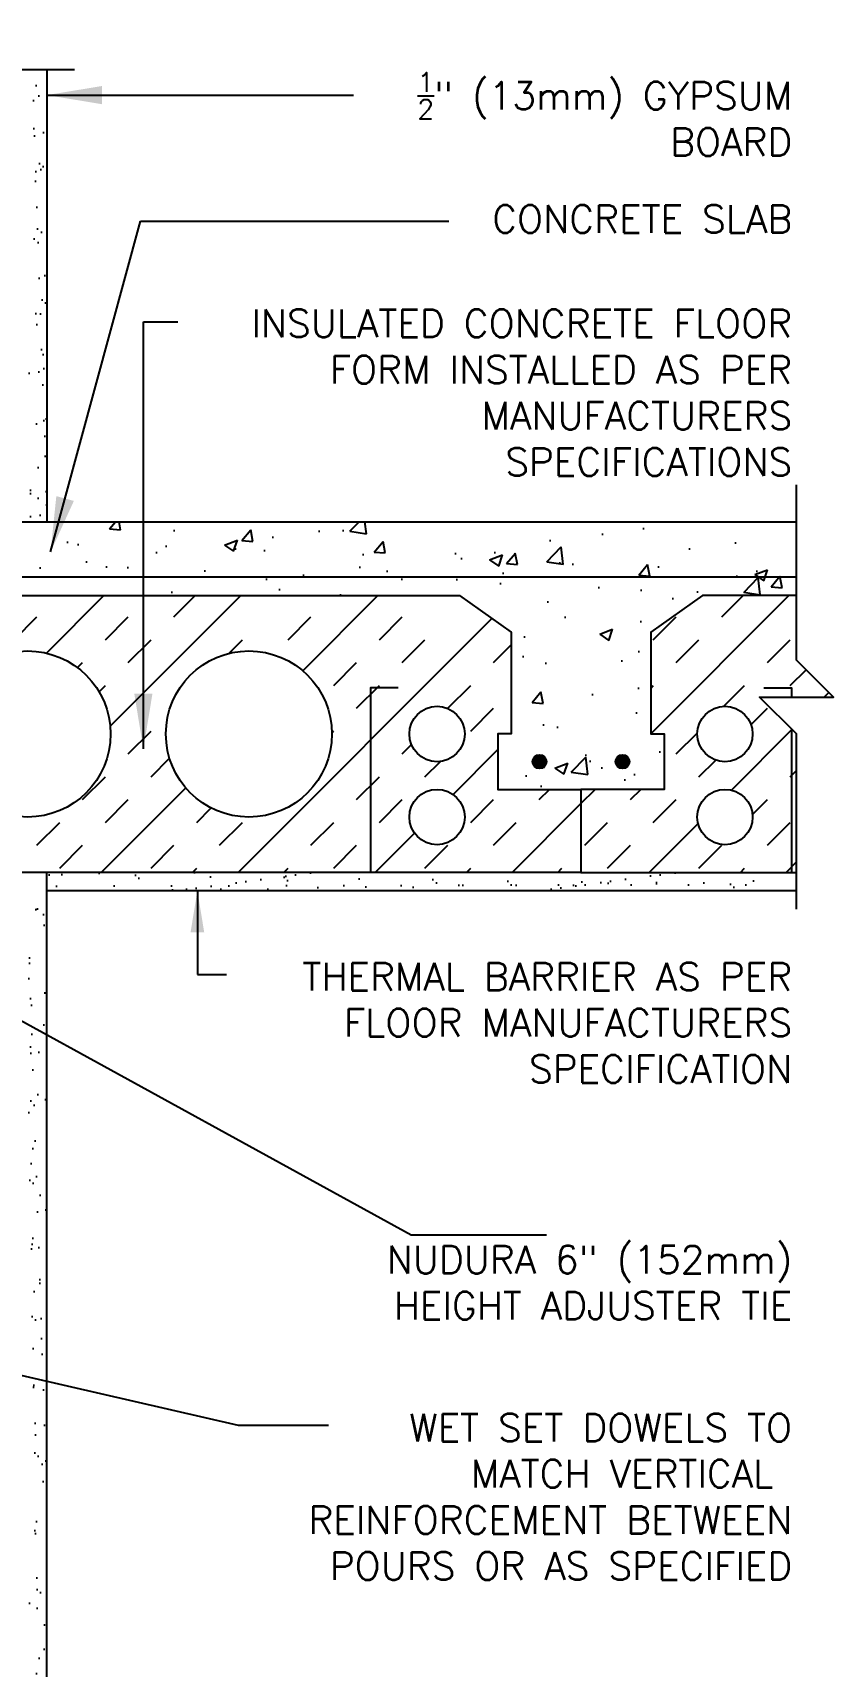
# Model space of a CAD drawing. Header units: inches. Extents: x 167.3 to 224.6, y 19.8 to 88.
# Drawn here: x 202.93 to 224.63, y 43.76 to 88.02 of the extents above; entities that cross this region are included whole.
import ezdxf

# ---------------------------------------------------------------- set-up
doc = ezdxf.new("R2010")
doc.units = ezdxf.units.IN
doc.header["$LTSCALE"] = 0.5
doc.header["$MEASUREMENT"] = 0
for name, color, linetype in [('HATCH', 12, 'Continuous'), ('line25', 2, 'Continuous'), ('LINE3', 3, 'Continuous'), ('LINE9', 9, 'Continuous'), ('TEXT', 4, 'Continuous')]:
    doc.layers.add(name, color=color, linetype=linetype)
doc.styles.add('DIM', font='romans.shx', dxfattribs={"width": 0.7})
doc.styles.add('ROMANS', font='romans.shx', dxfattribs={"height": 0.75})
doc.styles.get("Standard").update_dxf_attribs({"font": 'romans.shx', "height": 0.75})
doc.linetypes.add('STEEL', pattern='A,0.5,-0.2,["X",Standard,S=0.1,R=0,X=-0.1,Y=-0.05],-0.1', length=0.8)
doc.dimstyles.new('ext_12', dxfattribs={"dimscale": 12, "dimtxt": 0.09375, "dimasz": 0.09375, "dimexe": 0.09375, "dimexo": 0.0625, "dimgap": 0.0625, "dimtad": 1, "dimdec": 1, "dimzin": 3, "dimdsep": 46, "dimlunit": 4, "dimtxsty": 'DIM', "dimcen": 0.09, "dimdle": 0.09375, "dimclrt": 4, "dimadec": 0, "dimazin": 0, "dimtfac": 1, "dimtdec": 1, "dimtmove": 2, "dimatfit": 3, "dimfxl": 1, "dimfrac": 2, "dimtolj": 1, "dimtzin": 0, "dimarcsym": 0})
doc.dimstyles.new('ext_8', dxfattribs={"dimscale": 8, "dimtxt": 0.09375, "dimasz": 0.09375, "dimexe": 0.09375, "dimexo": 0.0625, "dimgap": 0.0625, "dimtad": 1, "dimdec": 1, "dimzin": 3, "dimdsep": 46, "dimlunit": 4, "dimtxsty": 'DIM', "dimcen": 0.09, "dimdle": 0.09375, "dimclrt": 4, "dimadec": 0, "dimazin": 0, "dimtfac": 1, "dimtdec": 1, "dimtmove": 2, "dimatfit": 3, "dimfxl": 1, "dimfrac": 2, "dimtolj": 1, "dimtzin": 0, "dimarcsym": 0})

msp = doc.modelspace()

# ---------------------------------------------------------------- hatches: boundary and pattern name
at = {"layer": 'HATCH'}
h = msp.add_hatch(dxfattribs=at)
h.set_pattern_fill('AR-CONC', color=256, scale=0.5)
h.paths.add_polyline_path([(200.186, 87.016), (195.936, 87.016), (194.936, 88.016), (194.936, 86.016), (194.186, 86.766), (194.186, 84.235, 0.082415), (194.329, 84.156, -0.317837), (194.496, 83.92), (194.496, 83.853, -0.414214), (194.434, 83.79), (194.386, 83.79), (194.386, 83.72), (194.491, 83.72, -0.188973), (194.647, 83.625, 0.196323), (195.096, 83.279), (196.418, 82.989, 0.057795), (197.186, 82.9, 0.057795), (197.954, 82.989), (199.276, 83.279, 0.196323), (199.725, 83.625, -0.188973), (199.881, 83.72), (199.986, 83.72), (199.986, 83.79), (199.939, 83.79, -0.414214), (199.876, 83.853), (199.876, 83.92, -0.317837), (200.043, 84.156, 0.082415), (200.186, 84.235)])
h.paths.add_polyline_path([(200.186, 80.106, 0.064398), (200.076, 80.171), (199.986, 80.171), (199.986, 80.213, -0.249069), (199.876, 80.42), (199.876, 80.488, -0.414214), (199.939, 80.55), (199.986, 80.55), (199.986, 80.62), (199.881, 80.62, 0.10046), (199.487, 80.563, -0.601435), (199.368, 80.668, 2.182095), (198.958, 80.455, -1), (198.794, 80.047, -0.24438), (198.346, 80.567, 0.053157), (198.18, 81.181, 1.553132), (197.822, 80.757, -0.735593), (197.835, 80.299, -0.082755), (197.186, 80.191, -0.082755), (196.538, 80.299, -0.735593), (196.55, 80.757, 1.553132), (196.192, 81.181, 0.053157), (196.026, 80.567, -0.24438), (195.578, 80.047, -1), (195.414, 80.455, 2.182095), (195.004, 80.668, -0.601435), (194.885, 80.563, 0.10046), (194.491, 80.62), (194.386, 80.62), (194.386, 80.55), (194.434, 80.55, -0.414214), (194.496, 80.488), (194.496, 80.42, -0.249069), (194.386, 80.213), (194.386, 80.171), (194.296, 80.171, 0.064398), (194.186, 80.106), (194.186, 78.016), (194.186, 77.702), (194.266, 77.782), (194.356, 77.782), (194.386, 77.752), (194.536, 77.752, -0.414214), (194.586, 77.702), (194.686, 77.702), (194.686, 77.142, 0.390098), (194.961, 76.843), (197.17, 76.659, 0.04154), (197.203, 76.659), (199.411, 76.843, 0.390098), (199.686, 77.142), (199.686, 77.702), (199.786, 77.702, -0.414214), (199.836, 77.752), (199.986, 77.752), (200.016, 77.782), (200.106, 77.782), (200.186, 77.702), (200.186, 78.016)])
h.paths.add_polyline_path([(199.411, 75.722), (197.203, 75.906, 0.04154), (197.17, 75.906), (194.961, 75.722, 0.390098), (194.686, 75.423), (194.686, 74.888, -0.147187), (194.928, 74.698, -0.520567), (195.754, 74.698, -0.520567), (196.191, 74.698, -0.520567), (196.58, 74.722, -0.520567), (197.285, 74.722, -0.520567), (197.917, 74.722, -0.520567), (198.476, 74.722, -0.520567), (198.792, 74.722, -0.520567), (199.302, 74.722, -0.312993), (199.683, 74.862), (199.686, 74.862), (199.686, 75.423, 0.390098)])
h.paths.add_polyline_path([(223.629, 74.766), (200.186, 74.766, 0.358767), (199.885, 74.722, 0.520567), (199.302, 74.722, 0.520567), (198.792, 74.722, 0.520567), (198.476, 74.722, 0.520567), (197.917, 74.722, 0.520567), (197.285, 74.722, 0.520567), (196.58, 74.722, 0.520567), (196.191, 74.698, 0.520567), (195.754, 74.698, 0.520567), (194.928, 74.698, 0.412831), (194.186, 74.83), (194.186, 74.371), (194.551, 74.371), (194.551, 73.171), (194.186, 73.171), (194.186, 72.421), (194.551, 72.421), (194.551, 71.221), (194.186, 71.221), (194.186, 70.471), (194.551, 70.471), (194.551, 69.391), (194.186, 69.391), (194.186, 68.641), (194.551, 68.641), (194.551, 67.561), (194.186, 67.561), (194.186, 66.811), (194.551, 66.811), (194.551, 65.611), (194.186, 65.611), (194.186, 65.33, -0.412831), (194.928, 65.198, -0.520567), (195.754, 65.198, -0.520567), (196.191, 65.198, -0.520567), (196.58, 65.222, -0.520567), (197.285, 65.222, -0.520567), (197.917, 65.222, -0.520567), (198.476, 65.222, -0.520567), (198.792, 65.222, -0.520567), (199.302, 65.222, -0.520567), (199.885, 65.222, -0.358767), (200.186, 65.266), (200.186, 70.766), (202.186, 72.766), (214.495, 72.766), (215.899, 71.776), (215.899, 69.016), (215.539, 69.016), (215.539, 67.516), (217.789, 67.516), (220.039, 67.516), (220.039, 69.016), (219.672, 69.016), (219.679, 69.024), (219.679, 71.776), (221.083, 72.766), (223.629, 72.766)])
h.paths.add_polyline_path([(199.686, 64.993), (199.786, 64.993, -0.414214), (199.836, 65.043), (199.986, 65.043), (200.016, 65.073), (200.106, 65.073), (200.186, 64.993), (200.186, 65.266, 0.358767), (199.885, 65.222, 0.520567), (199.302, 65.222, 0.520567), (198.792, 65.222, 0.520567), (198.476, 65.222, 0.520567), (197.917, 65.222, 0.520567), (197.285, 65.222, 0.520567), (196.58, 65.222, 0.520567), (196.191, 65.198, 0.520567), (195.754, 65.198, 0.520567), (194.928, 65.198, 0.412831), (194.186, 65.33), (194.186, 64.993), (194.266, 65.073), (194.356, 65.073), (194.386, 65.043), (194.536, 65.043, -0.414214), (194.586, 64.993), (194.686, 64.993), (194.686, 64.433, 0.390098), (194.961, 64.134), (197.17, 63.95, 0.04154), (197.203, 63.95), (199.411, 64.134, 0.390098), (199.686, 64.433)])
h.paths.add_polyline_path([(200.186, 61.711), (199.821, 61.711), (199.821, 62.106, -0.327813), (199.786, 62.153), (199.686, 62.153), (199.686, 62.714, 0.390098), (199.411, 63.013), (197.203, 63.197, 0.04154), (197.17, 63.197), (194.961, 63.013, 0.390098), (194.686, 62.714), (194.686, 62.153), (194.586, 62.153, -0.327813), (194.551, 62.106), (194.551, 61.711), (194.186, 61.711), (194.186, 60.016), (194.186, 57.927, 0.064398), (194.296, 57.862), (194.386, 57.862), (194.386, 57.82, -0.249069), (194.496, 57.613), (194.496, 57.545, -0.414214), (194.434, 57.483), (194.386, 57.483), (194.386, 57.413), (194.491, 57.413, 0.10046), (194.885, 57.47, -0.601435), (195.004, 57.365, 2.182095), (195.414, 57.578, -1), (195.578, 57.986, -0.24438), (196.026, 57.466, 0.053157), (196.192, 56.852, 0.223253), (196.392, 56.687), (196.412, 56.682, 0.955472), (196.55, 57.276, -0.735593), (196.538, 57.734, -0.082755), (197.186, 57.842, -0.082755), (197.835, 57.734, -0.735593), (197.822, 57.276, 0.955472), (197.96, 56.682), (197.98, 56.687, 0.223253), (198.18, 56.852, 0.053157), (198.346, 57.466, -0.24438), (198.794, 57.986, -1), (198.958, 57.578, 2.182095), (199.368, 57.365, -0.601435), (199.487, 57.47, 0.10046), (199.881, 57.413), (199.986, 57.413), (199.986, 57.483), (199.939, 57.483, -0.414214), (199.876, 57.545), (199.876, 57.613, -0.249069), (199.986, 57.82), (199.986, 57.862), (200.076, 57.862, 0.064398), (200.186, 57.927), (200.186, 60.016)])
h.paths.add_polyline_path([(194.186, 60.016), (193.499, 60.016), (193.499, 59.516), (191.999, 59.516), (191.999, 60.016), (191.561, 60.016), (189.561, 60.016), (189.561, 58.516, -1), (189.061, 58.516), (189.061, 60.016), (187.761, 60.016), (187.761, 58.266, 0.079579), (188.761, 55.016), (193.936, 45.641), (193.936, 45.266), (194.186, 45.266)])
h.paths.add_polyline_path([(200.186, 53.798, 0.082415), (200.043, 53.877, -0.317837), (199.876, 54.113), (199.876, 54.18, -0.414214), (199.939, 54.243), (199.986, 54.243), (199.986, 54.313), (199.881, 54.313, -0.188973), (199.725, 54.408, 0.196323), (199.276, 54.754), (197.954, 55.044, 0.057795), (197.186, 55.133, 0.057795), (196.418, 55.044), (195.096, 54.754, 0.196323), (194.647, 54.408, -0.188973), (194.491, 54.313), (194.386, 54.313), (194.386, 54.243), (194.434, 54.243, -0.414214), (194.496, 54.18), (194.496, 54.113, -0.317837), (194.329, 53.877, 0.082415), (194.186, 53.798), (194.186, 48.235, 0.082415), (194.329, 48.156, -0.317837), (194.496, 47.92), (194.496, 47.853, -0.414214), (194.434, 47.79), (194.386, 47.79), (194.386, 47.72), (194.491, 47.72, -0.188973), (194.647, 47.625, 0.196323), (195.096, 47.279), (196.418, 46.989, 0.057795), (197.186, 46.9, 0.057795), (197.954, 46.989), (199.276, 47.279, 0.196323), (199.725, 47.625, -0.188973), (199.881, 47.72), (199.986, 47.72), (199.986, 47.79), (199.939, 47.79, -0.414214), (199.876, 47.853), (199.876, 47.92, -0.317837), (200.043, 48.156, 0.082415), (200.186, 48.235)])
h.paths.add_polyline_path([(200.186, 44.106, 0.064398), (200.076, 44.171), (199.986, 44.171), (199.986, 44.213, -0.249069), (199.876, 44.42), (199.876, 44.488, -0.414214), (199.939, 44.55), (199.986, 44.55), (199.986, 44.62), (199.881, 44.62, 0.10046), (199.487, 44.563, -0.601435), (199.368, 44.668, 2.182095), (198.958, 44.455, -1), (198.794, 44.047, -0.24438), (198.346, 44.567, 0.053157), (198.18, 45.181, 1.553132), (197.822, 44.757, -0.735593), (197.835, 44.299, -0.082755), (197.186, 44.191, -0.082755), (196.538, 44.299, -0.735593), (196.55, 44.757, 1.553132), (196.192, 45.181, 0.053157), (196.026, 44.567, -0.24438), (195.578, 44.047, -1), (195.414, 44.455, 2.182095), (195.004, 44.668, -0.601435), (194.885, 44.563, 0.10046), (194.491, 44.62), (194.386, 44.62), (194.386, 44.55), (194.434, 44.55, -0.414214), (194.496, 44.488), (194.496, 44.42, -0.249069), (194.386, 44.213), (194.386, 44.171), (194.296, 44.171, 0.064398), (194.186, 44.106), (194.186, 42.016), (196.186, 42.015), (197.186, 41.015), (197.186, 42.015), (197.186, 43.015), (198.185, 42.016), (200.186, 42.018)])
h = msp.add_hatch(dxfattribs=at)
h.set_pattern_fill('AR-SAND', color=256, scale=0.5, style=0)
h.set_pattern_definition([(37.5, (5.0534, -67.6433), (-0.0314967, 0.963412), [0, -0.76, 0, -0.85, 0, -0.8125]), (7.5, (5.0534, -67.6433), (0.8848884, 1.411073), [0, -0.41, 0, -0.685, 0, -0.2625]), (327.5, (4.4384, -67.6433), (1.557071, 0.0028295), [0, -0.25, 0, -0.9, 0, -1.175]), (317.5, (4.4384, -67.6433), (1.503063, 0.438838), [0, -0.125, 0, -0.59, 0, -0.675])])
h.paths.add_polyline_path([(203.311, 87.016), (202.811, 87.016), (202.811, 78.016), (202.811, 74.766), (203.311, 74.766)])
h = msp.add_hatch(dxfattribs=at)
h.set_pattern_fill('AR-SAND', color=256, scale=0.5, style=0)
h.paths.add_polyline_path([(203.311, 65.266), (202.811, 65.266), (202.811, 60.016), (202.811, 42.021), (203.311, 42.021)])
h = msp.add_hatch(dxfattribs=at)
h.set_pattern_fill('AR-SAND', color=256, scale=0.5, style=0)
h.paths.add_polyline_path([(203.311, 65.266), (203.311, 64.766), (223.629, 64.766), (223.629, 65.266), (217.789, 65.266)])
at = {"layer": 'LINE3'}
for points in [[(216.852, 68.266, 1), (216.477, 68.266, 1)], [(219.102, 68.266, 1), (218.727, 68.266, 1)]]:
    msp.add_hatch(color=256, dxfattribs=at).paths.add_polyline_path(points)

# ---------------------------------------------------------------- linework, layer by layer
at = {"layer": 'HATCH'}
for p, q in [((203.301, 71.208), (204.86, 72.766)), ((205.03, 69.224), (208.572, 72.766)), ((206.756, 72.187), (207.335, 72.766)), ((210.248, 70.73), (212.285, 72.766)), ((219.679, 69.024), (223.422, 72.766)), ((221.605, 72.187), (222.184, 72.766)), ((202.425, 71.568), (203.043, 72.187)), ((204.899, 71.568), (205.518, 72.187)), ((208.497, 65.266), (215.376, 72.145)), ((209.849, 71.568), (210.468, 72.187)), ((212.324, 71.568), (212.943, 72.187)), ((219.749, 71.568), (220.367, 72.187)), ((205.518, 70.95), (206.137, 71.568)), ((208.242, 71.199), (208.612, 71.568)), ((212.943, 70.95), (213.561, 71.568)), ((215.418, 70.95), (215.899, 71.431)), ((220.367, 70.95), (220.986, 71.568)), ((222.842, 70.95), (223.461, 71.568)), ((204.144, 70.813), (204.281, 70.95)), ((211.087, 70.331), (211.705, 70.95)), ((223.461, 70.331), (223.888, 70.757)), ((204.728, 70.159), (204.899, 70.331)), ((211.705, 69.712), (212.324, 70.331)), ((214.18, 69.712), (214.799, 70.331)), ((219.679, 70.262), (219.749, 70.331)), ((221.658, 69.766), (222.224, 70.331)), ((224.384, 70.016), (224.506, 70.139)), ((214.799, 69.093), (215.418, 69.712)), ((222.399, 69.269), (222.842, 69.712)), ((205.518, 68.475), (206.137, 69.093)), ((211.039, 69.046), (211.087, 69.093)), ((220.367, 68.475), (220.943, 69.05)), ((221.864, 67.497), (223.506, 69.139)), ((212.943, 68.475), (213.195, 68.727)), ((206.137, 67.856), (206.638, 68.357)), ((213.561, 67.856), (213.978, 68.272)), ((214.321, 67.378), (215.539, 68.597)), ((216.532, 68.406), (216.532, 68.406)), ((220.986, 67.856), (221.44, 68.31)), ((204.281, 67.237), (204.899, 67.856)), ((211.705, 67.237), (212.324, 67.856)), ((223.461, 67.856), (223.629, 68.024)), ((204.785, 65.266), (207.076, 67.558)), ((216.655, 67.237), (216.934, 67.516)), ((217.789, 67.134), (218.172, 67.516)), ((219.13, 67.237), (219.409, 67.516)), ((204.899, 66.619), (205.518, 67.237)), ((207.374, 66.619), (207.768, 67.012)), ((212.324, 66.619), (212.943, 67.237)), ((214.799, 66.619), (215.418, 67.237)), ((215.922, 65.266), (217.789, 67.134)), ((219.749, 66.619), (220.367, 67.237)), ((222.439, 66.834), (222.842, 67.237)), ((203.043, 66), (203.662, 66.619)), ((207.993, 66), (208.612, 66.619)), ((210.468, 66), (211.087, 66.619)), ((215.418, 66), (216.036, 66.619)), ((217.893, 66), (218.511, 66.619)), ((219.634, 65.266), (220.962, 66.595)), ((222.842, 66), (223.461, 66.619)), ((203.662, 65.381), (204.281, 66)), ((206.137, 65.381), (206.756, 66)), ((211.087, 65.381), (211.705, 66)), ((212.209, 65.266), (213.275, 66.332)), ((213.561, 65.381), (214.18, 66)), ((218.511, 65.381), (219.13, 66)), ((220.986, 65.381), (221.605, 66)), ((223.346, 65.266), (223.629, 65.549)), ((207.26, 65.266), (207.374, 65.381)), ((209.735, 65.266), (209.849, 65.381)), ((214.684, 65.266), (214.799, 65.381)), ((217.159, 65.266), (217.274, 65.381)), ((222.109, 65.266), (222.224, 65.381))]:
    msp.add_line(p, q, dxfattribs=at)
at = {"layer": 'line25'}
msp.add_line((200.186, 74.766), (223.629, 74.766), dxfattribs=at)
for points in [[(200.186, 60.016), (200.186, 70.766), (202.186, 72.766), (214.495, 72.766), (215.899, 71.776), (215.899, 69.016), (215.539, 69.016), (215.539, 67.516), (217.789, 67.516), (217.789, 65.266), (200.186, 65.266)], [(223.629, 72.766), (221.083, 72.766), (219.679, 71.776), (219.679, 69.016), (220.039, 69.016), (220.039, 67.516), (217.789, 67.516), (217.789, 65.266), (223.629, 65.266)]]:
    msp.add_lwpolyline(points, dxfattribs=at)
at = {"layer": 'LINE3', "linetype": 'STEEL'}
msp.add_line((223.629, 73.266), (202.186, 73.266), dxfattribs=at)
at = {"layer": 'LINE3'}
for centre in [(216.664, 68.266), (218.914, 68.266)]:
    msp.add_circle(centre, 0.188, dxfattribs=at)
at = {"layer": 'LINE9'}
for p, q in [((203.311, 87.016), (203.311, 74.766)), ((203.311, 42.021), (203.311, 65.266))]:
    msp.add_line(p, q, dxfattribs=at)
for points in [[(185.811, 87.016), (193.936, 87.016), (194.936, 86.016), (194.936, 88.016), (195.936, 87.016), (204.061, 87.016)], [(223.629, 64.266), (223.629, 69.016), (222.629, 70.016), (224.629, 70.016), (223.629, 71.016), (223.629, 75.766)], [(212.838, 70.266), (212.088, 70.266), (212.088, 65.266)], [(222.741, 70.266), (223.491, 70.266), (223.491, 70.016)], [(223.491, 69.154), (223.491, 65.266)], [(223.629, 64.766), (203.311, 64.766)]]:
    msp.add_lwpolyline(points, dxfattribs=at)
for centre, radius in [((202.789, 69.016), 2.25), ((208.789, 69.016), 2.25), ((213.887, 69.016), 0.75), ((221.692, 69.016), 0.75), ((213.887, 66.766), 0.75), ((221.692, 66.766), 0.75)]:
    msp.add_circle(centre, radius, dxfattribs=at)

# ---------------------------------------------------------------- texts
at = {"layer": 'TEXT', "char_height": 0.75, "attachment_point": 6, "style": 'ROMANS'}
for s, insert, width in [('\\A1; {\\H0.7x;\\S1/2;}" (13mm) GYPSUM BOARD', (223.513, 85.808), 12.17415), ('\\A1;CONCRETE SLAB', (223.513, 82.969), 12.17415), ('INSULATED CONCRETE FLOOR FORM INSTALLED AS PER MANUFACTURERS SPECIFICATIONS', (223.513, 78.264), 17.62644), ('THERMAL BARRIER AS PER FLOOR MANUFACTURERS SPECIFICATION', (223.513, 61.192), 17.24655), ('NUDURA 6" (152mm) HEIGHT ADJUSTER TIE', (223.513, 54.153), 12.17415), ('\\A1;WET SET DOWELS TO MATCH VERTICAL  REINFORCEMENT BETWEEN POURS OR AS SPECIFIED', (223.513, 48.35), 14.54505)]:
    msp.add_mtext(s, dxfattribs=dict(at, insert=insert, width=width))

# ---------------------------------------------------------------- leaders
at = {"layer": 'TEXT'}
for points, dimstyle, override in [([(203.309, 86.325), (208.728, 86.325), (211.627, 86.325)], 'ext_8', {"dimasz": 0.1875, "dimtad": 0}), ([(203.413, 73.948), (205.849, 82.912), (214.205, 82.912)], 'ext_8', {"dimasz": 0.1875, "dimtad": 0}), ([(205.928, 68.612), (205.928, 80.185), (206.862, 80.185)], 'ext_8', {"dimasz": 0.1875, "dimtad": 0}), ([(207.392, 64.77), (207.392, 62.497), (208.179, 62.497)], 'ext_12', {"dimgap": 0.0625, "dimtad": 0}), ([(199.411, 63.013), (213.187, 55.443), (216.853, 55.443)], 'ext_8', {"dimasz": 0.1875, "dimtad": 0}), ([(195.754, 53.209), (208.5, 50.292), (210.944, 50.292)], 'ext_12', {"dimgap": 0.0625, "dimtad": 0})]:
    msp.add_leader(points, dimstyle=dimstyle, override=override, dxfattribs=at)

doc.saveas('drawing.dxf')
